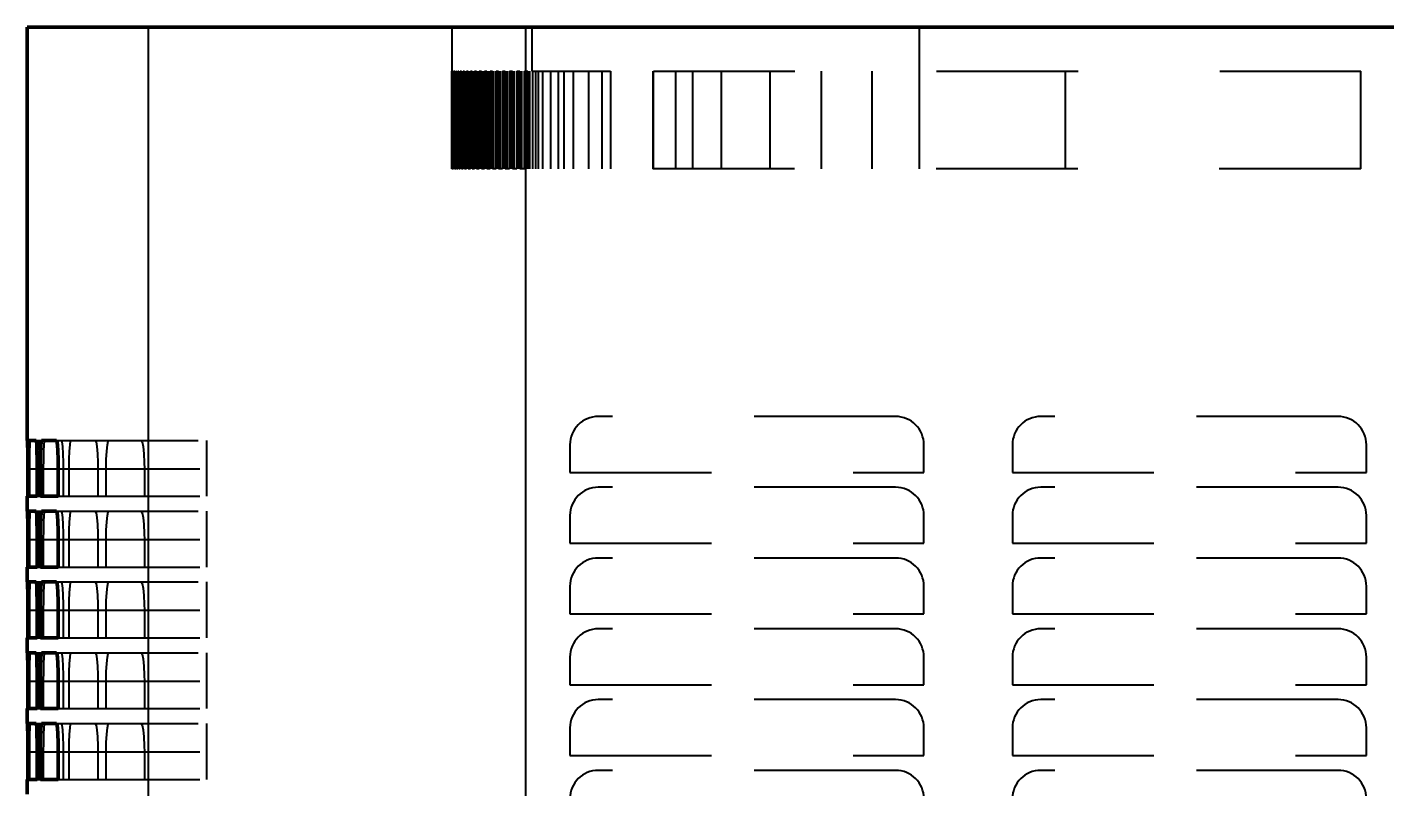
# Model space of a CAD drawing. Header units: inches. Extents: x -0.3 to 42.3, y 0 to 41.5.
# Drawn here: x -0.27 to 9.32, y 36.13 to 41.5 of the extents above; entities that cross this region are included whole.
import ezdxf

# ---------------------------------------------------------------- set-up
doc = ezdxf.new("R2010")
doc.units = ezdxf.units.IN
doc.header["$MEASUREMENT"] = 0
doc.linetypes.add('Dashed', pattern=[2, 1, -1])
for name, color, linetype, lineweight in [('AM_0', 7, 'Continuous', 50), ('AM_4', 3, 'Continuous', 25), ('AM_5', 3, 'Continuous', 25), ('AM_9', 6, 'Dashed', 25)]:
    doc.layers.add(name, color=color, linetype=linetype, lineweight=lineweight)
doc.dimstyles.get("Standard").update_dxf_attribs({"dimtxt": 0.18, "dimasz": 0.18, "dimexe": 0.18, "dimexo": 0.0625, "dimgap": 0.09, "dimtad": 0, "dimtih": 1, "dimtoh": 1, "dimdec": 4, "dimzin": 0, "dimdsep": 46, "dimtxsty": 'Standard', "dimcen": 0.09, "dimadec": 0, "dimazin": 0, "dimtfac": 1, "dimtdec": 4, "dimtofl": 0, "dimtmove": 0, "dimatfit": 3, "dimfxl": 1, "dimtolj": 1, "dimtzin": 0, "dimarcsym": 0})

# ---------------------------------------------------------------- blocks, each defined once
blk = doc.blocks.new('*D1')
at = {"layer": 'AM_5', "color": 0, "lineweight": -2}
for p, q in [((17.5, 41.5), (39.27, 41.5)), ((39.27, 39.5), (39.27, 26.3846)), ((39.27, 2), (39.27, 15.1154)), ((3.39, 0), (39.27, 0))]:
    blk.add_line(p, q, dxfattribs=at)
at = {"layer": 'AM_5', "color": 0}
for points in [[(39.6033, 39.5), (38.9367, 39.5), (39.27, 41.5)], [(38.9367, 2), (39.6033, 2), (39.27, 0)]]:
    blk.add_solid(points, dxfattribs=at)
at = {"layer": 'Defpoints', "color": 0}
for p in [(17.5, 41.5), (3.39, 0), (39.27, 0)]:
    blk.add_point(p, dxfattribs=at)
at = {"layer": 'AM_5', "color": 0, "insert": (39.27, 20.75), "char_height": 2, "attachment_point": 5, "rotation": 90}
blk.add_mtext('\\A1;41.5 in', dxfattribs=at)

msp = doc.modelspace()

# ---------------------------------------------------------------- linework, layer by layer
at = {"layer": 'AM_0'}
for p, q in [((-0.27, 41.5), (35.27, 41.5)), ((-0.27, 41.5), (-0.27, 38.581)), ((-0.26742, 38.581), (-0.27, 38.581)), ((-0.20582, 38.581), (-0.25626, 38.581)), ((-0.06207, 38.581), (-0.16774, 38.581)), ((-0.26593, 38.186), (-0.26593, 38.381)), ((-0.25913, 38.381), (-0.25913, 38.186)), ((-0.19909, 38.186), (-0.19909, 38.381)), ((-0.17586, 38.381), (-0.17586, 38.186)), ((-0.05007, 38.186), (-0.05007, 38.381)), ((-0.27, 38.186), (-0.26593, 38.186)), ((-0.27, 38.186), (-0.27, 38.081)), ((-0.25913, 38.186), (-0.19909, 38.186)), ((-0.17586, 38.186), (-0.05007, 38.186)), ((-0.26742, 38.081), (-0.27, 38.081)), ((-0.20582, 38.081), (-0.25626, 38.081)), ((-0.06207, 38.081), (-0.16774, 38.081)), ((-0.26593, 37.686), (-0.26593, 37.881)), ((-0.25913, 37.881), (-0.25913, 37.686)), ((-0.19909, 37.686), (-0.19909, 37.881)), ((-0.17586, 37.881), (-0.17586, 37.686)), ((-0.05007, 37.686), (-0.05007, 37.881)), ((-0.27, 37.686), (-0.26593, 37.686)), ((-0.27, 37.686), (-0.27, 37.581)), ((-0.25913, 37.686), (-0.19909, 37.686)), ((-0.17586, 37.686), (-0.05007, 37.686)), ((-0.26742, 37.581), (-0.27, 37.581)), ((-0.20582, 37.581), (-0.25626, 37.581)), ((-0.06207, 37.581), (-0.16774, 37.581)), ((-0.26593, 37.186), (-0.26593, 37.381)), ((-0.25913, 37.381), (-0.25913, 37.186)), ((-0.19909, 37.186), (-0.19909, 37.381)), ((-0.17586, 37.381), (-0.17586, 37.186)), ((-0.05007, 37.186), (-0.05007, 37.381)), ((-0.27, 37.186), (-0.26593, 37.186)), ((-0.27, 37.186), (-0.27, 37.081)), ((-0.25913, 37.186), (-0.19909, 37.186)), ((-0.17586, 37.186), (-0.05007, 37.186)), ((-0.26742, 37.081), (-0.27, 37.081)), ((-0.20582, 37.081), (-0.25626, 37.081)), ((-0.06207, 37.081), (-0.16774, 37.081)), ((-0.26593, 36.686), (-0.26593, 36.881)), ((-0.25913, 36.881), (-0.25913, 36.686)), ((-0.19909, 36.686), (-0.19909, 36.881)), ((-0.17586, 36.881), (-0.17586, 36.686)), ((-0.05007, 36.686), (-0.05007, 36.881)), ((-0.27, 36.686), (-0.26593, 36.686)), ((-0.27, 36.686), (-0.27, 36.581)), ((-0.25913, 36.686), (-0.19909, 36.686)), ((-0.17586, 36.686), (-0.05007, 36.686)), ((-0.26742, 36.581), (-0.27, 36.581)), ((-0.20582, 36.581), (-0.25626, 36.581)), ((-0.06207, 36.581), (-0.16774, 36.581)), ((-0.26593, 36.186), (-0.26593, 36.381)), ((-0.25913, 36.381), (-0.25913, 36.186)), ((-0.19909, 36.186), (-0.19909, 36.381)), ((-0.17586, 36.381), (-0.17586, 36.186)), ((-0.05007, 36.186), (-0.05007, 36.381)), ((-0.27, 36.186), (-0.26593, 36.186)), ((-0.27, 36.186), (-0.27, 36.081)), ((-0.25913, 36.186), (-0.19909, 36.186)), ((-0.17586, 36.186), (-0.05007, 36.186))]:
    msp.add_line(p, q, dxfattribs=at)
for points in [[(-0.26593, 38.381), (-0.26603, 38.4472), (-0.26629, 38.50594), (-0.26667, 38.55059), (-0.26712, 38.57612), (-0.26742, 38.581)], [(-0.25626, 38.581), (-0.25725, 38.56972), (-0.25809, 38.53717), (-0.25871, 38.487), (-0.25906, 38.42488), (-0.25913, 38.381)], [(-0.19909, 38.381), (-0.19947, 38.44717), (-0.20059, 38.50588), (-0.20229, 38.55053), (-0.20437, 38.5761), (-0.20582, 38.581)], [(-0.16774, 38.581), (-0.17047, 38.56971), (-0.17286, 38.53711), (-0.17465, 38.48689), (-0.17567, 38.42475), (-0.17586, 38.381)], [(-0.05007, 38.381), (-0.05075, 38.44711), (-0.05272, 38.50577), (-0.05573, 38.55042), (-0.05944, 38.57604), (-0.06207, 38.581)], [(-0.26593, 37.881), (-0.26603, 37.9472), (-0.26629, 38.00594), (-0.26667, 38.05059), (-0.26712, 38.07612), (-0.26742, 38.081)], [(-0.25626, 38.081), (-0.25725, 38.06972), (-0.25809, 38.03717), (-0.25871, 37.987), (-0.25906, 37.92488), (-0.25913, 37.881)], [(-0.19909, 37.881), (-0.19947, 37.94717), (-0.20059, 38.00588), (-0.20229, 38.05053), (-0.20437, 38.0761), (-0.20582, 38.081)], [(-0.16774, 38.081), (-0.17047, 38.06971), (-0.17286, 38.03711), (-0.17465, 37.98689), (-0.17567, 37.92475), (-0.17586, 37.881)], [(-0.05007, 37.881), (-0.05075, 37.94711), (-0.05272, 38.00577), (-0.05573, 38.05042), (-0.05944, 38.07604), (-0.06207, 38.081)], [(-0.26593, 37.381), (-0.26603, 37.4472), (-0.26629, 37.50594), (-0.26667, 37.55059), (-0.26712, 37.57612), (-0.26742, 37.581)], [(-0.25626, 37.581), (-0.25725, 37.56972), (-0.25809, 37.53717), (-0.25871, 37.487), (-0.25906, 37.42488), (-0.25913, 37.381)], [(-0.19909, 37.381), (-0.19947, 37.44717), (-0.20059, 37.50588), (-0.20229, 37.55053), (-0.20437, 37.5761), (-0.20582, 37.581)], [(-0.16774, 37.581), (-0.17047, 37.56971), (-0.17286, 37.53711), (-0.17465, 37.48689), (-0.17567, 37.42475), (-0.17586, 37.381)], [(-0.05007, 37.381), (-0.05075, 37.44711), (-0.05272, 37.50577), (-0.05573, 37.55042), (-0.05944, 37.57604), (-0.06207, 37.581)], [(-0.26593, 36.881), (-0.26603, 36.9472), (-0.26629, 37.00594), (-0.26667, 37.05059), (-0.26712, 37.07612), (-0.26742, 37.081)], [(-0.25626, 37.081), (-0.25725, 37.06972), (-0.25809, 37.03717), (-0.25871, 36.987), (-0.25906, 36.92488), (-0.25913, 36.881)], [(-0.19909, 36.881), (-0.19947, 36.94717), (-0.20059, 37.00588), (-0.20229, 37.05053), (-0.20437, 37.0761), (-0.20582, 37.081)], [(-0.16774, 37.081), (-0.17047, 37.06971), (-0.17286, 37.03711), (-0.17465, 36.98689), (-0.17567, 36.92475), (-0.17586, 36.881)], [(-0.05007, 36.881), (-0.05075, 36.94711), (-0.05272, 37.00577), (-0.05573, 37.05042), (-0.05944, 37.07604), (-0.06207, 37.081)], [(-0.26593, 36.381), (-0.26603, 36.4472), (-0.26629, 36.50594), (-0.26667, 36.55059), (-0.26712, 36.57612), (-0.26742, 36.581)], [(-0.25626, 36.581), (-0.25725, 36.56972), (-0.25809, 36.53717), (-0.25871, 36.487), (-0.25906, 36.42488), (-0.25913, 36.381)], [(-0.19909, 36.381), (-0.19947, 36.44717), (-0.20059, 36.50588), (-0.20229, 36.55053), (-0.20437, 36.5761), (-0.20582, 36.581)], [(-0.16774, 36.581), (-0.17047, 36.56971), (-0.17286, 36.53711), (-0.17465, 36.48689), (-0.17567, 36.42475), (-0.17586, 36.381)], [(-0.05007, 36.381), (-0.05075, 36.44711), (-0.05272, 36.50577), (-0.05573, 36.55042), (-0.05944, 36.57604), (-0.06207, 36.581)]]:
    msp.add_lwpolyline(points, dxfattribs=at)
at = {"layer": 'AM_4'}
for p, q in [((0.58584, 41.5), (0.58584, 14.625)), ((3.2489, 41.5), (3.2489, 14.625)), ((-0.25913, 38.381), (-0.19909, 38.381)), ((-0.17586, 38.381), (-0.05007, 38.381)), ((-0.25913, 37.881), (-0.19909, 37.881)), ((-0.17586, 37.881), (-0.05007, 37.881)), ((-0.25913, 37.381), (-0.19909, 37.381)), ((-0.17586, 37.381), (-0.05007, 37.381)), ((-0.25913, 36.881), (-0.19909, 36.881)), ((-0.17586, 36.881), (-0.05007, 36.881)), ((-0.25913, 36.381), (-0.19909, 36.381)), ((-0.17586, 36.381), (-0.05007, 36.381))]:
    msp.add_line(p, q, dxfattribs=at)
at = {"layer": 'AM_9'}
for p, q in [((2.73, 41.5), (2.73027, 40.5)), ((3.2489, 41.5), (3.2489, 1.625)), ((3.29791, 41.188), (3.29791, 41.5)), ((6.03166, 40.5), (6.03166, 41.5)), ((2.73004, 40.5), (2.73004, 41.188)), ((2.73053, 41.188), (2.73053, 40.5)), ((2.73108, 40.5), (2.73108, 41.188)), ((2.73211, 41.188), (2.73389, 41.188)), ((2.73211, 40.5), (2.73211, 41.188)), ((2.73311, 41.188), (2.73311, 40.5)), ((2.73389, 41.188), (2.73389, 40.5)), ((2.73521, 40.5), (2.73521, 41.188)), ((2.73728, 41.188), (2.74035, 41.188)), ((2.73728, 40.5), (2.73728, 41.188)), ((2.73906, 41.188), (2.73906, 40.5)), ((2.74035, 41.188), (2.74035, 40.5)), ((2.74245, 40.5), (2.74245, 41.188)), ((2.74555, 41.188), (2.74991, 41.188)), ((2.74555, 40.5), (2.74555, 41.188)), ((2.7481, 41.188), (2.7481, 40.5)), ((2.74991, 41.188), (2.74991, 40.5)), ((2.75279, 40.5), (2.75279, 41.188)), ((2.75692, 41.188), (2.76258, 41.188)), ((2.75692, 40.5), (2.75692, 41.188)), ((2.76025, 41.188), (2.76025, 40.5)), ((2.76258, 41.188), (2.76258, 40.5)), ((2.76623, 40.5), (2.76623, 41.188)), ((2.7714, 41.188), (2.77835, 41.188)), ((2.7714, 40.5), (2.7714, 41.188)), ((2.77551, 41.188), (2.77551, 40.5)), ((2.77835, 41.188), (2.77835, 40.5)), ((2.78278, 40.5), (2.78278, 41.188)), ((2.78898, 41.188), (2.79723, 41.188)), ((2.78898, 40.5), (2.78898, 41.188)), ((2.79386, 41.188), (2.79386, 40.5)), ((2.79723, 41.188), (2.79723, 40.5)), ((2.80243, 40.5), (2.80243, 41.188)), ((2.80967, 41.188), (2.81921, 41.188)), ((2.80967, 40.5), (2.80967, 41.188)), ((2.81533, 41.188), (2.81533, 40.5)), ((2.81921, 41.188), (2.81921, 40.5)), ((2.82519, 40.5), (2.82519, 41.188)), ((2.83347, 41.188), (2.8443, 41.188)), ((2.83347, 40.5), (2.83347, 41.188)), ((2.8399, 41.188), (2.8399, 40.5)), ((2.8443, 41.188), (2.8443, 40.5)), ((2.85106, 40.5), (2.85106, 41.188)), ((2.86037, 41.188), (2.8725, 41.188)), ((2.86037, 40.5), (2.86037, 41.188)), ((2.86758, 41.188), (2.86758, 40.5)), ((2.8725, 41.188), (2.8725, 40.5)), ((2.88004, 40.5), (2.88004, 41.188)), ((2.89039, 41.188), (2.90381, 41.188)), ((2.89039, 40.5), (2.89039, 41.188)), ((2.89838, 41.188), (2.89838, 40.5)), ((2.90381, 41.188), (2.90381, 40.5)), ((2.91213, 40.5), (2.91213, 41.188)), ((2.92352, 41.188), (2.93824, 41.188)), ((2.92352, 40.5), (2.92352, 41.188)), ((2.93229, 41.188), (2.93229, 40.5)), ((2.93824, 41.188), (2.93824, 40.5)), ((2.94734, 40.5), (2.94734, 41.188)), ((2.95977, 41.188), (2.97579, 41.188)), ((2.95977, 40.5), (2.95977, 41.188)), ((2.96932, 41.188), (2.96932, 40.5)), ((2.97579, 41.188), (2.97579, 40.5)), ((2.98567, 40.5), (2.98567, 41.188)), ((2.99914, 41.188), (3.01646, 41.188)), ((2.99914, 40.5), (2.99914, 41.188)), ((3.00947, 41.188), (3.00947, 40.5)), ((3.01646, 41.188), (3.01646, 40.5)), ((3.02712, 40.5), (3.02712, 41.188)), ((3.04163, 41.188), (3.06025, 41.188)), ((3.04163, 40.5), (3.04163, 41.188)), ((3.05274, 41.188), (3.05274, 40.5)), ((3.06025, 41.188), (3.06025, 40.5)), ((3.07169, 40.5), (3.07169, 41.188)), ((3.08724, 41.188), (3.10717, 41.188)), ((3.08724, 40.5), (3.08724, 41.188)), ((3.09914, 41.188), (3.09914, 40.5)), ((3.10717, 41.188), (3.10717, 40.5)), ((3.11939, 40.5), (3.11939, 41.188)), ((3.13599, 41.188), (3.15723, 41.188)), ((3.13599, 40.5), (3.13599, 41.188)), ((3.14867, 41.188), (3.14867, 40.5)), ((3.15723, 41.188), (3.15723, 40.5)), ((3.17023, 40.5), (3.17023, 41.188)), ((3.18787, 41.188), (3.21042, 41.188)), ((3.18787, 40.5), (3.18787, 41.188)), ((3.20133, 41.188), (3.20133, 40.5)), ((3.21042, 41.188), (3.21042, 40.5)), ((3.2242, 40.5), (3.2242, 41.188)), ((3.24289, 41.188), (3.26674, 41.188)), ((3.24289, 40.5), (3.24289, 41.188)), ((3.25714, 41.188), (3.25714, 40.5)), ((3.26674, 41.188), (3.26674, 40.5)), ((3.28132, 40.5), (3.28132, 41.188)), ((3.29791, 41.188), (3.85, 41.188)), ((3.30122, 40.5), (3.30122, 41.188)), ((3.32147, 41.188), (3.32147, 40.5)), ((3.33922, 41.188), (3.33922, 40.5)), ((3.37237, 40.5), (3.37237, 41.188)), ((3.42919, 40.5), (3.42919, 41.188)), ((3.48173, 41.188), (3.48173, 40.5)), ((3.52175, 41.188), (3.52175, 40.5)), ((3.58969, 40.5), (3.58969, 41.188)), ((3.69624, 40.5), (3.69624, 41.188)), ((3.78935, 41.188), (3.78935, 40.5)), ((3.85, 41.188), (3.85, 40.5)), ((4.15, 41.188), (4.15, 40.5)), ((4.15288, 40.5), (4.15288, 41.188)), ((4.15288, 41.188), (9.15, 41.188)), ((4.31049, 41.188), (4.31049, 40.5)), ((4.42934, 41.188), (4.42934, 40.5)), ((4.63402, 40.5), (4.63402, 41.188)), ((4.979, 40.5), (4.979, 41.188)), ((5.33755, 41.188), (5.33755, 40.5)), ((5.69714, 41.188), (5.69714, 40.5)), ((7.06476, 40.5), (7.06476, 41.188)), ((9.15, 40.5), (9.15, 41.188)), ((2.73211, 40.5), (2.73053, 40.5)), ((2.73728, 40.5), (2.73389, 40.5)), ((2.74555, 40.5), (2.74035, 40.5)), ((2.75692, 40.5), (2.74991, 40.5)), ((2.7714, 40.5), (2.76258, 40.5)), ((2.78898, 40.5), (2.77835, 40.5)), ((2.80967, 40.5), (2.79723, 40.5)), ((2.83347, 40.5), (2.81921, 40.5)), ((2.86037, 40.5), (2.8443, 40.5)), ((2.89039, 40.5), (2.8725, 40.5)), ((2.92352, 40.5), (2.90381, 40.5)), ((2.95977, 40.5), (2.93824, 40.5)), ((2.99914, 40.5), (2.97579, 40.5)), ((3.04163, 40.5), (3.01646, 40.5)), ((3.08724, 40.5), (3.06025, 40.5)), ((3.13599, 40.5), (3.10717, 40.5)), ((3.18787, 40.5), (3.15723, 40.5)), ((3.24289, 40.5), (3.21042, 40.5)), ((9.15, 40.5), (3.26674, 40.5)), ((5.864, 38.75), (3.764, 38.75)), ((8.989, 38.75), (6.889, 38.75)), ((-0.26742, 38.581), (-0.25626, 38.581)), ((-0.20582, 38.581), (-0.16774, 38.581)), ((-0.06207, 38.581), (1, 38.581)), ((1, 38.186), (1, 38.581)), ((3.564, 38.55), (3.564, 38.355)), ((6.064, 38.355), (6.064, 38.55)), ((6.689, 38.55), (6.689, 38.355)), ((9.189, 38.355), (9.189, 38.55)), ((-0.26593, 38.381), (-0.25913, 38.381)), ((-0.26035, 38.381), (-0.26035, 38.186)), ((-0.25075, 38.186), (-0.25075, 38.381)), ((-0.19909, 38.381), (-0.17586, 38.381)), ((-0.17953, 38.381), (-0.17953, 38.186)), ((-0.15351, 38.186), (-0.15351, 38.381)), ((-0.05007, 38.381), (1, 38.381)), ((-0.01649, 38.381), (-0.01649, 38.186)), ((0.026, 38.186), (0.026, 38.381)), ((0.22909, 38.381), (0.22909, 38.186)), ((0.28815, 38.186), (0.28815, 38.381)), ((0.55774, 38.381), (0.55774, 38.186)), ((3.564, 38.355), (6.064, 38.355)), ((6.689, 38.355), (9.189, 38.355)), ((-0.26593, 38.186), (-0.25913, 38.186)), ((-0.19909, 38.186), (-0.17586, 38.186)), ((-0.05007, 38.186), (1, 38.186)), ((5.864, 38.25), (3.764, 38.25)), ((8.989, 38.25), (6.889, 38.25)), ((-0.26742, 38.081), (-0.25626, 38.081)), ((-0.20582, 38.081), (-0.16774, 38.081)), ((-0.06207, 38.081), (1, 38.081)), ((1, 37.686), (1, 38.081)), ((3.564, 38.05), (3.564, 37.855)), ((6.064, 37.855), (6.064, 38.05)), ((6.689, 38.05), (6.689, 37.855)), ((9.189, 37.855), (9.189, 38.05)), ((-0.26593, 37.881), (-0.25913, 37.881)), ((-0.26035, 37.881), (-0.26035, 37.686)), ((-0.25075, 37.686), (-0.25075, 37.881)), ((-0.19909, 37.881), (-0.17586, 37.881)), ((-0.17953, 37.881), (-0.17953, 37.686)), ((-0.15351, 37.686), (-0.15351, 37.881)), ((-0.05007, 37.881), (1, 37.881)), ((-0.01649, 37.881), (-0.01649, 37.686)), ((0.026, 37.686), (0.026, 37.881)), ((0.22909, 37.881), (0.22909, 37.686)), ((0.28815, 37.686), (0.28815, 37.881)), ((0.55774, 37.881), (0.55774, 37.686)), ((3.564, 37.855), (6.064, 37.855)), ((6.689, 37.855), (9.189, 37.855)), ((5.864, 37.75), (3.764, 37.75)), ((8.989, 37.75), (6.889, 37.75)), ((-0.26593, 37.686), (-0.25913, 37.686)), ((-0.19909, 37.686), (-0.17586, 37.686)), ((-0.05007, 37.686), (1, 37.686)), ((-0.26742, 37.581), (-0.25626, 37.581)), ((-0.20582, 37.581), (-0.16774, 37.581)), ((-0.06207, 37.581), (1, 37.581)), ((1, 37.186), (1, 37.581)), ((3.564, 37.55), (3.564, 37.355)), ((6.064, 37.355), (6.064, 37.55)), ((6.689, 37.55), (6.689, 37.355)), ((9.189, 37.355), (9.189, 37.55)), ((-0.26593, 37.381), (-0.25913, 37.381)), ((-0.26035, 37.381), (-0.26035, 37.186)), ((-0.25075, 37.186), (-0.25075, 37.381)), ((-0.19909, 37.381), (-0.17586, 37.381)), ((-0.17953, 37.381), (-0.17953, 37.186)), ((-0.15351, 37.186), (-0.15351, 37.381)), ((-0.05007, 37.381), (1, 37.381)), ((-0.01649, 37.381), (-0.01649, 37.186)), ((0.026, 37.186), (0.026, 37.381)), ((0.22909, 37.381), (0.22909, 37.186)), ((0.28815, 37.186), (0.28815, 37.381)), ((0.55774, 37.381), (0.55774, 37.186)), ((3.564, 37.355), (6.064, 37.355)), ((6.689, 37.355), (9.189, 37.355)), ((5.864, 37.25), (3.764, 37.25)), ((8.989, 37.25), (6.889, 37.25)), ((-0.26593, 37.186), (-0.25913, 37.186)), ((-0.19909, 37.186), (-0.17586, 37.186)), ((-0.05007, 37.186), (1, 37.186)), ((-0.26742, 37.081), (-0.25626, 37.081)), ((-0.20582, 37.081), (-0.16774, 37.081)), ((-0.06207, 37.081), (1, 37.081)), ((1, 36.686), (1, 37.081)), ((3.564, 37.05), (3.564, 36.855)), ((6.064, 36.855), (6.064, 37.05)), ((6.689, 37.05), (6.689, 36.855)), ((9.189, 36.855), (9.189, 37.05)), ((-0.26593, 36.881), (-0.25913, 36.881)), ((-0.26035, 36.881), (-0.26035, 36.686)), ((-0.25075, 36.686), (-0.25075, 36.881)), ((-0.19909, 36.881), (-0.17586, 36.881)), ((-0.17953, 36.881), (-0.17953, 36.686)), ((-0.15351, 36.686), (-0.15351, 36.881)), ((-0.05007, 36.881), (1, 36.881)), ((-0.01649, 36.881), (-0.01649, 36.686)), ((0.026, 36.686), (0.026, 36.881)), ((0.22909, 36.881), (0.22909, 36.686)), ((0.28815, 36.686), (0.28815, 36.881)), ((0.55774, 36.881), (0.55774, 36.686)), ((3.564, 36.855), (6.064, 36.855)), ((6.689, 36.855), (9.189, 36.855)), ((5.864, 36.75), (3.764, 36.75)), ((8.989, 36.75), (6.889, 36.75)), ((-0.26593, 36.686), (-0.25913, 36.686)), ((-0.19909, 36.686), (-0.17586, 36.686)), ((-0.05007, 36.686), (1, 36.686)), ((-0.26742, 36.581), (-0.25626, 36.581)), ((-0.20582, 36.581), (-0.16774, 36.581)), ((-0.06207, 36.581), (1, 36.581)), ((1, 36.186), (1, 36.581)), ((3.564, 36.55), (3.564, 36.355)), ((6.064, 36.355), (6.064, 36.55)), ((6.689, 36.55), (6.689, 36.355)), ((9.189, 36.355), (9.189, 36.55)), ((-0.26593, 36.381), (-0.25913, 36.381)), ((-0.26035, 36.381), (-0.26035, 36.186)), ((-0.25075, 36.186), (-0.25075, 36.381)), ((-0.19909, 36.381), (-0.17586, 36.381)), ((-0.17953, 36.381), (-0.17953, 36.186)), ((-0.15351, 36.186), (-0.15351, 36.381)), ((-0.05007, 36.381), (1, 36.381)), ((-0.01649, 36.381), (-0.01649, 36.186)), ((0.026, 36.186), (0.026, 36.381)), ((0.22909, 36.381), (0.22909, 36.186)), ((0.28815, 36.186), (0.28815, 36.381)), ((0.55774, 36.381), (0.55774, 36.186)), ((3.564, 36.355), (6.064, 36.355)), ((6.689, 36.355), (9.189, 36.355)), ((5.864, 36.25), (3.764, 36.25)), ((8.989, 36.25), (6.889, 36.25)), ((-0.26593, 36.186), (-0.25913, 36.186)), ((-0.19909, 36.186), (-0.17586, 36.186)), ((-0.05007, 36.186), (1, 36.186))]:
    msp.add_line(p, q, dxfattribs=at)
for points in [[(-0.26273, 38.581), (-0.26198, 38.56972), (-0.26128, 38.53717), (-0.26073, 38.487), (-0.26041, 38.42489), (-0.26035, 38.381)], [(-0.25075, 38.381), (-0.25055, 38.44719), (-0.24996, 38.50592), (-0.24902, 38.55057), (-0.24784, 38.57611), (-0.24699, 38.581)], [(-0.18716, 38.581), (-0.18467, 38.56971), (-0.18243, 38.53712), (-0.18071, 38.4869), (-0.17972, 38.42476), (-0.17953, 38.381)], [(-0.15351, 38.381), (-0.15301, 38.44715), (-0.15156, 38.50585), (-0.14931, 38.5505), (-0.1465, 38.57608), (-0.14448, 38.581)], [(-0.0294, 38.581), (-0.02516, 38.56969), (-0.02136, 38.53702), (-0.01846, 38.4867), (-0.01681, 38.42451), (-0.01649, 38.381)], [(0.026, 38.381), (0.0268, 38.44708), (0.0291, 38.5057), (0.03265, 38.55035), (0.0371, 38.57601), (0.0403, 38.581)], [(0.21089, 38.581), (0.21689, 38.56965), (0.22225, 38.53686), (0.22634, 38.48638), (0.22866, 38.42412), (0.22909, 38.381)], [(0.28815, 38.381), (0.28924, 38.44697), (0.29239, 38.5055), (0.29725, 38.55014), (0.30334, 38.57592), (0.30776, 38.581)], [(0.5342, 38.581), (0.54199, 38.5696), (0.54894, 38.53665), (0.55421, 38.48596), (0.55719, 38.42359), (0.55774, 38.381)], [(-0.26273, 38.081), (-0.26198, 38.06972), (-0.26128, 38.03717), (-0.26073, 37.987), (-0.26041, 37.92489), (-0.26035, 37.881)], [(-0.25075, 37.881), (-0.25055, 37.94719), (-0.24996, 38.00592), (-0.24902, 38.05057), (-0.24784, 38.07611), (-0.24699, 38.081)], [(-0.18716, 38.081), (-0.18467, 38.06971), (-0.18243, 38.03712), (-0.18071, 37.9869), (-0.17972, 37.92476), (-0.17953, 37.881)], [(-0.15351, 37.881), (-0.15301, 37.94715), (-0.15156, 38.00585), (-0.14931, 38.0505), (-0.1465, 38.07608), (-0.14448, 38.081)], [(-0.0294, 38.081), (-0.02516, 38.06969), (-0.02136, 38.03702), (-0.01846, 37.9867), (-0.01681, 37.92451), (-0.01649, 37.881)], [(0.026, 37.881), (0.0268, 37.94708), (0.0291, 38.0057), (0.03265, 38.05035), (0.0371, 38.07601), (0.0403, 38.081)], [(0.21089, 38.081), (0.21689, 38.06965), (0.22225, 38.03686), (0.22634, 37.98638), (0.22866, 37.92412), (0.22909, 37.881)], [(0.28815, 37.881), (0.28924, 37.94697), (0.29239, 38.0055), (0.29725, 38.05014), (0.30334, 38.07592), (0.30776, 38.081)], [(0.5342, 38.081), (0.54199, 38.0696), (0.54894, 38.03665), (0.55421, 37.98596), (0.55719, 37.92359), (0.55774, 37.881)], [(-0.26273, 37.581), (-0.26198, 37.56972), (-0.26128, 37.53717), (-0.26073, 37.487), (-0.26041, 37.42489), (-0.26035, 37.381)], [(-0.25075, 37.381), (-0.25055, 37.44719), (-0.24996, 37.50592), (-0.24902, 37.55057), (-0.24784, 37.57611), (-0.24699, 37.581)], [(-0.18716, 37.581), (-0.18467, 37.56971), (-0.18243, 37.53712), (-0.18071, 37.4869), (-0.17972, 37.42476), (-0.17953, 37.381)], [(-0.15351, 37.381), (-0.15301, 37.44715), (-0.15156, 37.50585), (-0.14931, 37.5505), (-0.1465, 37.57608), (-0.14448, 37.581)], [(-0.0294, 37.581), (-0.02516, 37.56969), (-0.02136, 37.53702), (-0.01846, 37.4867), (-0.01681, 37.42451), (-0.01649, 37.381)], [(0.026, 37.381), (0.0268, 37.44708), (0.0291, 37.5057), (0.03265, 37.55035), (0.0371, 37.57601), (0.0403, 37.581)], [(0.21089, 37.581), (0.21689, 37.56965), (0.22225, 37.53686), (0.22634, 37.48638), (0.22866, 37.42412), (0.22909, 37.381)], [(0.28815, 37.381), (0.28924, 37.44697), (0.29239, 37.5055), (0.29725, 37.55014), (0.30334, 37.57592), (0.30776, 37.581)], [(0.5342, 37.581), (0.54199, 37.5696), (0.54894, 37.53665), (0.55421, 37.48596), (0.55719, 37.42359), (0.55774, 37.381)], [(-0.26273, 37.081), (-0.26198, 37.06972), (-0.26128, 37.03717), (-0.26073, 36.987), (-0.26041, 36.92489), (-0.26035, 36.881)], [(-0.25075, 36.881), (-0.25055, 36.94719), (-0.24996, 37.00592), (-0.24902, 37.05057), (-0.24784, 37.07611), (-0.24699, 37.081)], [(-0.18716, 37.081), (-0.18467, 37.06971), (-0.18243, 37.03712), (-0.18071, 36.9869), (-0.17972, 36.92476), (-0.17953, 36.881)], [(-0.15351, 36.881), (-0.15301, 36.94715), (-0.15156, 37.00585), (-0.14931, 37.0505), (-0.1465, 37.07608), (-0.14448, 37.081)], [(-0.0294, 37.081), (-0.02516, 37.06969), (-0.02136, 37.03702), (-0.01846, 36.9867), (-0.01681, 36.92451), (-0.01649, 36.881)], [(0.026, 36.881), (0.0268, 36.94708), (0.0291, 37.0057), (0.03265, 37.05035), (0.0371, 37.07601), (0.0403, 37.081)], [(0.21089, 37.081), (0.21689, 37.06965), (0.22225, 37.03686), (0.22634, 36.98638), (0.22866, 36.92412), (0.22909, 36.881)], [(0.28815, 36.881), (0.28924, 36.94697), (0.29239, 37.0055), (0.29725, 37.05014), (0.30334, 37.07592), (0.30776, 37.081)], [(0.5342, 37.081), (0.54199, 37.0696), (0.54894, 37.03665), (0.55421, 36.98596), (0.55719, 36.92359), (0.55774, 36.881)], [(-0.26273, 36.581), (-0.26198, 36.56972), (-0.26128, 36.53717), (-0.26073, 36.487), (-0.26041, 36.42489), (-0.26035, 36.381)], [(-0.25075, 36.381), (-0.25055, 36.44719), (-0.24996, 36.50592), (-0.24902, 36.55057), (-0.24784, 36.57611), (-0.24699, 36.581)], [(-0.18716, 36.581), (-0.18467, 36.56971), (-0.18243, 36.53712), (-0.18071, 36.4869), (-0.17972, 36.42476), (-0.17953, 36.381)], [(-0.15351, 36.381), (-0.15301, 36.44715), (-0.15156, 36.50585), (-0.14931, 36.5505), (-0.1465, 36.57608), (-0.14448, 36.581)], [(-0.0294, 36.581), (-0.02516, 36.56969), (-0.02136, 36.53702), (-0.01846, 36.4867), (-0.01681, 36.42451), (-0.01649, 36.381)], [(0.026, 36.381), (0.0268, 36.44708), (0.0291, 36.5057), (0.03265, 36.55035), (0.0371, 36.57601), (0.0403, 36.581)], [(0.21089, 36.581), (0.21689, 36.56965), (0.22225, 36.53686), (0.22634, 36.48638), (0.22866, 36.42412), (0.22909, 36.381)], [(0.28815, 36.381), (0.28924, 36.44697), (0.29239, 36.5055), (0.29725, 36.55014), (0.30334, 36.57592), (0.30776, 36.581)], [(0.5342, 36.581), (0.54199, 36.5696), (0.54894, 36.53665), (0.55421, 36.48596), (0.55719, 36.42359), (0.55774, 36.381)]]:
    msp.add_lwpolyline(points, dxfattribs=at)
for centre, start, end in [((3.764, 38.55), 90, 180), ((5.864, 38.55), 0, 90), ((6.889, 38.55), 90, 180), ((8.989, 38.55), 0, 90), ((3.764, 38.05), 90, 180), ((5.864, 38.05), 360, 90), ((6.889, 38.05), 90, 180), ((8.989, 38.05), 360, 90), ((3.764, 37.55), 90, 180), ((5.864, 37.55), 360, 90), ((6.889, 37.55), 90, 180), ((8.989, 37.55), 360, 90), ((3.764, 37.05), 90, 180), ((5.864, 37.05), 360, 90), ((6.889, 37.05), 90, 180), ((8.989, 37.05), 360, 90), ((3.764, 36.55), 90, 180), ((5.864, 36.55), 360, 90), ((6.889, 36.55), 90, 180), ((8.989, 36.55), 360, 90), ((3.764, 36.05), 90, 180), ((5.864, 36.05), 0, 90), ((6.889, 36.05), 90, 180), ((8.989, 36.05), 0, 90)]:
    msp.add_arc(centre, 0.2, start, end, dxfattribs=at)

# ---------------------------------------------------------------- dimensions: what is measured, and where the dimension line sits
at = {"layer": 'AM_5'}
dim = msp.add_linear_dim(base=(39.27, 0), p1=(17.5, 41.5), p2=(3.39, 0), angle=90, text='41.5 in', dimstyle='Standard', override={"dimtxt": 2, "dimasz": 2, "dimexe": 0, "dimexo": 0, "dimgap": 0.6}, dxfattribs=at)
dim.commit()
dim.dimension.update_dxf_attribs({"geometry": '*D1', "text_midpoint": (39.27, 20.75), "dimtype": 160, "text_rotation": 90})

doc.saveas('drawing.dxf')
